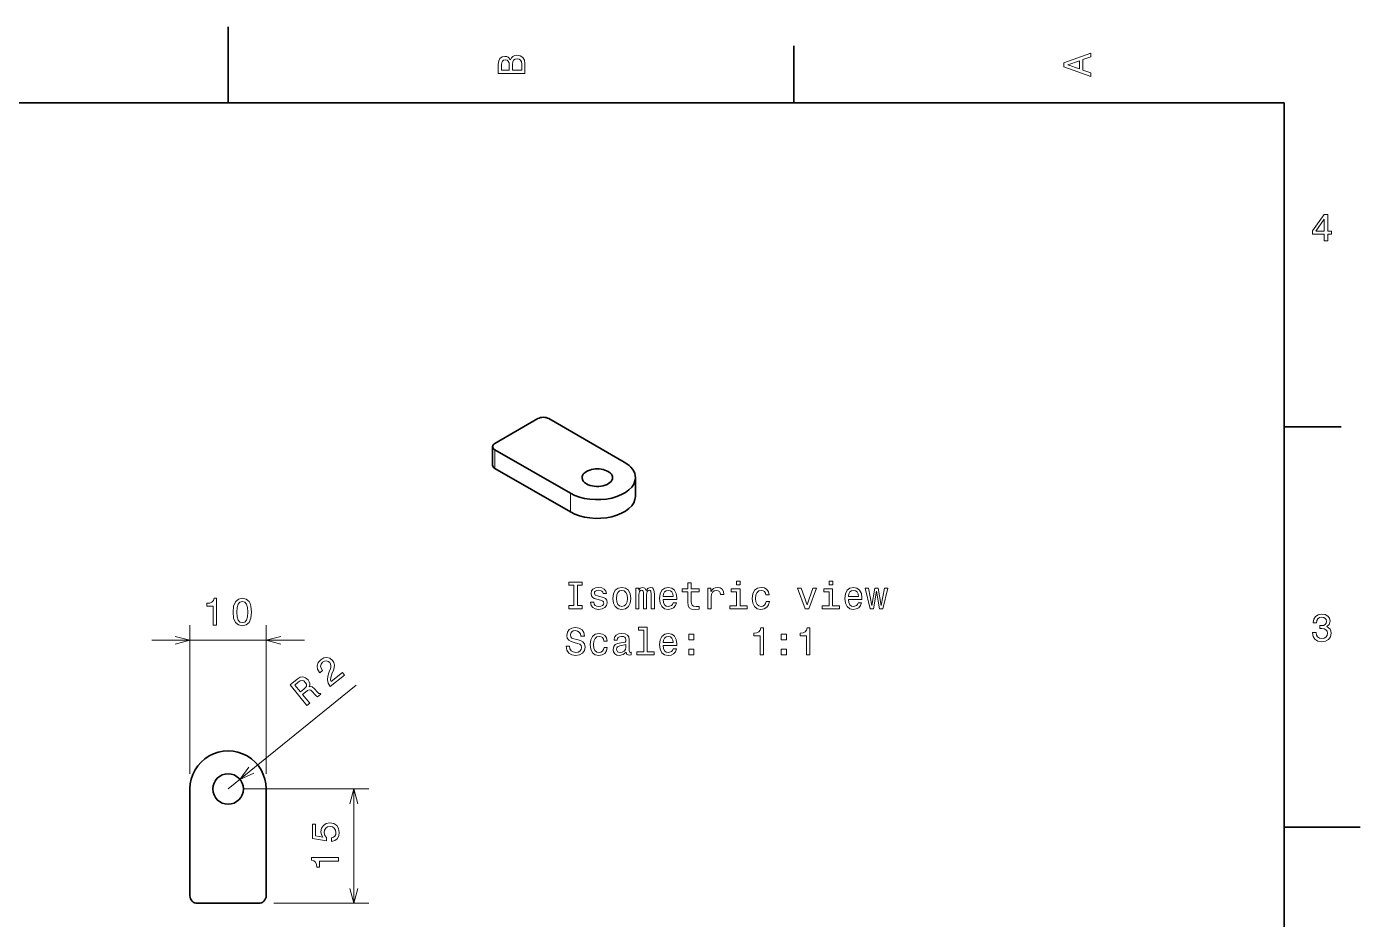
# Model space of a CAD drawing. Extents: x 0 to 297, y 0 to 210.
# Drawn here: x 122.1 to 297, y 92.9 to 210 of the extents above; entities that cross this region are included whole.
import ezdxf

# ---------------------------------------------------------------- set-up
doc = ezdxf.new("R2010")
doc.units = 0

msp = doc.modelspace()

# ---------------------------------------------------------------- linework, layer by layer
at = {"color": 7, "lineweight": 35, "ltscale": 0.25}
for p, q in [((148.5, 200), (148.5, 210)), ((287, 105), (297, 105))]:
    msp.add_line(p, q, dxfattribs=at)
at = {"color": 7, "lineweight": 35, "ltscale": 0.1875}
for p, q in [((222.699997, 200), (222.699997, 207.5)), ((287, 157.5), (294.5, 157.5))]:
    msp.add_line(p, q, dxfattribs=at)
at = {"color": 7, "lineweight": 35}
for p, q in [((287, 200), (10, 200)), ((287, 10), (287, 200))]:
    msp.add_line(p, q, dxfattribs=at)
at = {"color": 7, "lineweight": 35, "ltscale": 0.1633}
msp.add_line((189.145386, 158.591995), (183.488525, 155.326004), dxfattribs=at)
at = {"color": 7, "lineweight": 35, "ltscale": 0.285774}
for p, q in [((190.559601, 158.591995), (200.459091, 152.876511)), ((183.488525, 154.509506), (193.388031, 148.794037)), ((183.488525, 152.060013), (193.388031, 146.344543))]:
    msp.add_line(p, q, dxfattribs=at)
at = {"color": 7, "lineweight": 35, "ltscale": 0.061237}
for p, q in [((183.195633, 152.468262), (183.195633, 154.917755)), ((201.923553, 148.385788), (201.923553, 150.835281))]:
    msp.add_line(p, q, dxfattribs=at)
at = {"color": 7, "lineweight": 13, "ltscale": 0.061237}
for p, q in [((183.488525, 152.060013), (183.488525, 154.509506)), ((193.388031, 146.344543), (193.388031, 148.794037))]:
    msp.add_line(p, q, dxfattribs=at)
at = {"color": 7, "lineweight": 13, "ltscale": 0.487641}
for p, q in [((143.5, 112), (143.5, 131.505646)), ((153.5, 112), (153.5, 131.505646))]:
    msp.add_line(p, q, dxfattribs=at)
at = {"color": 7, "lineweight": 13}
for p, q in [((138.5, 129.505646), (158.5, 129.505646)), ((148.5, 110), (165.286865, 123.607239))]:
    msp.add_line(p, q, dxfattribs=at)
at = {"color": 7, "lineweight": 35, "ltscale": 0.35}
for p, q in [((143.5, 96), (143.5, 110)), ((153.5, 96), (153.5, 110))]:
    msp.add_line(p, q, dxfattribs=at)
at = {"color": 7, "lineweight": 13, "ltscale": 0.411971}
msp.add_line((150.5, 110), (166.978821, 110), dxfattribs=at)
at = {"color": 7, "lineweight": 13, "ltscale": 0.375}
msp.add_line((164.978821, 95), (164.978821, 110), dxfattribs=at)
at = {"color": 7, "lineweight": 35, "ltscale": 0.2}
msp.add_line((144.5, 95), (152.5, 95), dxfattribs=at)
at = {"color": 7, "lineweight": 13, "ltscale": 0.311971}
msp.add_line((154.5, 95), (166.978821, 95), dxfattribs=at)
at = {"color": 7, "lineweight": 13}
for points in [[(261.633209, 203.466858), (261.633209, 203.930847), (260.604401, 204.298996), (260.604401, 205.695969), (261.633209, 206.064133), (261.633209, 206.538193), (258.128174, 205.257217), (258.128174, 204.742798)], [(185.542007, 205.630417), (185.249496, 205.983429), (185.052811, 206.074219), (184.81073, 206.104477), (184.432495, 206.03891), (184.160156, 205.842224), (183.993729, 205.524506), (183.933212, 205.080704), (183.933212, 203.835022), (187.433212, 203.835022), (187.433212, 205.151306), (187.36261, 205.620331), (187.155838, 205.968307), (186.828018, 206.185165), (186.384216, 206.260818), (186.08667, 206.215424), (185.839554, 206.094391), (185.65799, 205.897705)], [(185.385666, 204.984879), (185.385666, 204.298996), (184.351807, 204.298996), (184.351807, 205.025223), (184.382065, 205.297562), (184.472839, 205.489197), (184.629181, 205.605194), (184.86116, 205.645538), (185.093155, 205.600143), (185.254532, 205.479111), (185.355408, 205.272339)], [(187.014618, 205.095825), (187.014618, 204.298996), (185.809296, 204.298996), (185.809296, 205.050446), (185.844589, 205.368164), (185.9505, 205.595108), (186.132065, 205.731277), (186.394302, 205.776657), (186.671692, 205.731277), (186.863327, 205.605194), (186.979324, 205.393372)], [(260.17572, 204.460388), (258.632477, 205), (260.17572, 205.539627)], [(292.277374, 181.916794), (292.731262, 181.916794), (292.731262, 182.784225), (293.23056, 182.784225), (293.23056, 183.187683), (292.731262, 183.187683), (292.731262, 185.341141), (292.272339, 185.341141), (290.739197, 183.228027), (290.739197, 182.784225), (292.277374, 182.784225)], [(291.162842, 183.187683), (292.277374, 184.756134), (292.277374, 183.187683)], [(193.845627, 134.06604), (193.200089, 134.06604), (193.200089, 133.64241), (194.955139, 133.64241), (194.955139, 134.06604), (194.309601, 134.06604), (194.309601, 136.718781), (194.955139, 136.718781), (194.955139, 137.14241), (193.200089, 137.14241), (193.200089, 136.718781), (193.845627, 136.718781)], [(197.396057, 135.220947), (196.967377, 135.321808), (196.649658, 135.437805), (196.543747, 135.674835), (196.574005, 135.841263), (196.679916, 135.962296), (196.851395, 136.037949), (197.098511, 136.068207), (197.335541, 136.037949), (197.522141, 135.947159), (197.643173, 135.811005), (197.693604, 135.62944), (198.127319, 135.62944), (198.127319, 135.639526), (198.051682, 135.967331), (197.84491, 136.224548), (197.522141, 136.385925), (197.098511, 136.446442), (196.66983, 136.385925), (196.357147, 136.219498), (196.160461, 135.972382), (196.099945, 135.659698), (196.14534, 135.357101), (196.286545, 135.145294), (196.518539, 134.993988), (196.85643, 134.888092), (197.350662, 134.767044), (197.653259, 134.640976), (197.733948, 134.5401), (197.764206, 134.388809), (197.718826, 134.202209), (197.597778, 134.061005), (197.401093, 133.970215), (197.138855, 133.939957), (196.861481, 133.970215), (196.659744, 134.076126), (196.523575, 134.247604), (196.468109, 134.484634), (196.039429, 134.484634), (196.110031, 134.081177), (196.316803, 133.788666), (196.644623, 133.612152), (197.098511, 133.546585), (197.572571, 133.612152), (197.920547, 133.788666), (198.13237, 134.071091), (198.208023, 134.43924), (198.152542, 134.756958), (197.996201, 134.973816), (197.738998, 135.115036)], [(198.974579, 134.993988), (199.055283, 134.378723), (199.287262, 133.924835), (199.655426, 133.64241), (200.149658, 133.546585), (200.638855, 133.64241), (201.007004, 133.919785), (201.238998, 134.373672), (201.324738, 134.993988), (201.238998, 135.609268), (201.007004, 136.068207), (200.638855, 136.345581), (200.149658, 136.446442), (199.655426, 136.345581), (199.287262, 136.063156), (199.055283, 135.609268)], [(201.965225, 133.64241), (202.373718, 133.64241), (202.373718, 135.452927), (202.398941, 135.725266), (202.474579, 135.921951), (202.590576, 136.037949), (202.741882, 136.083328), (202.862915, 136.042984), (202.943604, 135.942123), (202.983948, 135.770645), (202.999084, 135.543701), (202.999084, 133.64241), (203.38237, 133.64241), (203.38237, 135.452927), (203.407578, 135.720215), (203.483231, 135.916901), (203.604263, 136.037949), (203.755569, 136.083328), (203.876602, 136.042984), (203.957291, 135.942123), (204.007721, 135.543701), (204.007721, 133.64241), (204.416229, 133.64241), (204.416229, 135.513443), (204.391006, 135.901779), (204.310318, 136.199326), (204.148941, 136.38089), (203.886688, 136.446442), (203.579056, 136.345581), (203.342026, 136.05307), (203.155426, 136.34053), (202.842743, 136.446442), (202.555283, 136.345581), (202.358597, 136.063156), (202.358597, 136.350616), (201.965225, 136.350616)], [(205.566086, 134.86792), (207.341309, 134.86792), (207.346344, 135.074692), (207.265656, 135.654663), (207.043747, 136.088379), (206.69072, 136.350616), (206.22171, 136.446442), (205.762772, 136.345581), (205.409744, 136.063156), (205.1828, 135.604233), (205.102112, 134.999039), (205.177765, 134.378723), (205.404709, 133.924835), (205.752686, 133.64241), (206.206573, 133.546585), (206.599945, 133.612152), (206.922714, 133.783615), (207.159744, 134.055954), (207.295914, 134.419067), (206.857147, 134.419067), (206.766373, 134.217331), (206.635254, 134.06604), (206.262054, 133.945007), (205.974579, 134.000473), (205.757721, 134.176987), (205.616516, 134.464462), (205.566086, 134.852783)], [(208.808884, 135.881607), (208.808884, 134.524979), (208.839142, 134.086212), (208.980347, 133.783615), (209.262772, 133.607101), (209.741882, 133.546585), (210.266373, 133.571808), (210.266373, 133.955093), (209.883087, 133.924835), (209.53511, 133.965179), (209.348511, 134.091263), (209.267822, 134.30307), (209.252686, 134.600616), (209.252686, 135.881607), (210.266373, 135.881607), (210.266373, 136.259842), (209.252686, 136.259842), (209.252686, 137.051636), (208.808884, 137.051636), (208.808884, 136.259842), (208.042313, 136.259842), (208.042313, 135.881607)], [(211.416229, 133.64241), (211.860031, 133.64241), (211.860031, 135.190674), (211.905426, 135.563873), (212.041595, 135.831177), (212.263489, 135.992554), (212.561035, 136.048035), (212.782944, 136.012726), (212.949371, 135.911865), (213.050232, 135.740387), (213.085541, 135.508408), (213.534393, 135.508408), (213.473862, 135.916901), (213.307434, 136.209412), (213.03006, 136.385925), (212.651825, 136.446442), (212.394623, 136.406097), (212.172714, 136.305237), (211.976028, 136.133759), (211.819687, 135.901779), (211.819687, 136.350616), (211.416229, 136.350616)], [(215.657593, 137.263443), (215.188568, 137.263443), (215.188568, 136.759125), (215.657593, 136.759125)], [(219.046631, 135.452927), (219.485397, 135.452927), (219.394623, 135.856384), (219.177765, 136.174118), (218.839859, 136.370804), (218.401093, 136.446442), (217.916946, 136.345581), (217.548798, 136.063156), (217.316803, 135.604233), (217.236115, 134.988953), (217.311768, 134.378723), (217.538712, 133.924835), (217.896774, 133.64241), (218.385971, 133.546585), (218.819687, 133.622238), (219.157593, 133.834045), (219.389572, 134.166901), (219.490433, 134.610703), (219.066803, 134.610703), (218.99115, 134.328293), (218.849945, 134.11647), (218.648224, 133.985352), (218.401093, 133.945007), (218.09346, 134.010559), (217.871567, 134.212296), (217.735397, 134.5401), (217.690002, 135.004089), (217.735397, 135.457977), (217.876602, 135.785782), (218.103546, 135.987518), (218.401093, 136.058121), (218.663345, 136.012726), (218.860031, 135.896729), (218.99115, 135.705093)], [(227.801666, 137.263443), (227.332657, 137.263443), (227.332657, 136.759125), (227.801666, 136.759125)], [(229.854263, 134.86792), (231.629486, 134.86792), (231.634521, 135.074692), (231.553833, 135.654663), (231.33194, 136.088379), (230.978912, 136.350616), (230.509888, 136.446442), (230.050949, 136.345581), (229.697922, 136.063156), (229.470978, 135.604233), (229.390289, 134.999039), (229.465942, 134.378723), (229.692886, 133.924835), (230.040863, 133.64241), (230.494751, 133.546585), (230.888123, 133.612152), (231.210892, 133.783615), (231.447922, 134.055954), (231.584091, 134.419067), (231.145325, 134.419067), (231.05455, 134.217331), (230.923431, 134.06604), (230.550232, 133.945007), (230.262772, 134.000473), (230.045914, 134.176987), (229.904694, 134.464462), (229.854263, 134.852783)], [(146.541214, 131.505646), (147.000137, 131.505646), (147.000137, 135.030853), (146.657211, 135.030853), (146.566422, 134.723221), (146.384872, 134.516449), (146.107498, 134.395416), (145.724213, 134.355072), (145.724213, 133.997009), (146.541214, 133.997009)], [(149.152588, 133.215302), (149.228241, 132.423508), (149.465271, 131.858673), (149.843521, 131.515732), (150.368011, 131.404785), (150.887466, 131.515732), (151.265701, 131.858673), (151.497696, 132.423508), (151.578384, 133.215302), (151.497696, 134.002045), (151.401871, 134.314728), (151.265701, 134.57193), (150.887466, 134.914871), (150.368011, 135.030853), (149.843521, 134.914871), (149.465271, 134.566879), (149.228241, 134.002045)], [(199.428482, 134.999039), (199.473862, 135.452927), (199.615082, 135.780731), (199.842026, 135.982468), (200.149658, 136.05307), (200.452255, 135.982468), (200.679199, 135.785782), (200.820404, 135.452927), (200.870834, 134.999039), (200.820404, 134.5401), (200.679199, 134.207245), (200.452255, 134.005524), (200.149658, 133.939957), (199.842026, 134.005524), (199.615082, 134.207245), (199.473862, 134.5401)], [(205.566086, 135.241119), (205.621567, 135.589096), (205.757721, 135.846298), (205.964508, 136.00264), (206.236832, 136.058121), (206.50412, 136.00264), (206.710892, 135.846298), (206.836975, 135.589096), (206.88237, 135.241119)], [(215.642456, 134.01561), (215.642456, 136.259842), (214.502686, 136.259842), (214.502686, 135.881607), (215.198654, 135.881607), (215.198654, 134.01561), (214.290863, 134.01561), (214.290863, 133.64241), (216.560318, 133.64241), (216.560318, 134.01561)], [(224.205856, 133.64241), (224.674866, 133.64241), (225.663345, 136.350616), (225.204407, 136.350616), (224.442886, 134.166901), (223.666229, 136.350616), (223.202255, 136.350616)], [(227.786545, 134.01561), (227.786545, 136.259842), (226.646774, 136.259842), (226.646774, 135.881607), (227.342743, 135.881607), (227.342743, 134.01561), (226.434967, 134.01561), (226.434967, 133.64241), (228.704407, 133.64241), (228.704407, 134.01561)], [(229.854263, 135.241119), (229.909744, 135.589096), (230.045914, 135.846298), (230.252686, 136.00264), (230.525024, 136.058121), (230.792313, 136.00264), (230.999084, 135.846298), (231.125153, 135.589096), (231.170547, 135.241119)], [(233.142456, 133.64241), (233.545914, 135.942123), (233.949371, 133.64241), (234.373001, 133.64241), (235.038696, 136.350616), (234.610031, 136.350616), (234.161179, 134.050919), (233.762772, 136.350616), (233.324005, 136.350616), (232.925598, 134.050919), (232.476746, 136.350616), (232.053116, 136.350616), (232.718811, 133.64241)], [(149.636749, 133.215302), (149.677094, 133.825531), (149.803177, 134.264282), (150.030121, 134.5215), (150.368011, 134.612274), (150.700867, 134.5215), (150.927811, 134.264282), (151.053894, 133.825531), (151.094238, 133.215302), (151.053894, 132.600021), (150.927811, 132.16127), (150.700867, 131.904053), (150.368011, 131.818329), (150.030121, 131.904053), (149.803177, 132.16127), (149.677094, 132.600021)], [(290.729126, 130.51622), (290.729126, 130.480911), (290.809814, 129.996765), (291.046844, 129.633652), (291.420044, 129.401657), (291.914276, 129.315933), (292.438782, 129.401657), (292.832153, 129.623566), (293.08429, 129.976593), (293.175079, 130.430481), (293.134735, 130.728027), (293.023773, 130.970108), (292.842224, 131.156708), (292.600159, 131.292877), (292.927948, 131.565216), (293.043945, 131.998932), (292.968292, 132.392303), (292.751434, 132.68985), (292.398407, 132.87645), (291.914276, 132.942017), (291.460388, 132.861313), (291.112396, 132.63942), (290.885468, 132.286392), (290.809814, 131.817368), (290.809814, 131.782074), (291.258636, 131.782074), (291.299011, 132.104828), (291.430115, 132.336823), (291.641937, 132.478027), (291.939484, 132.528473), (292.201721, 132.488113), (292.393372, 132.382217), (292.509369, 132.210739), (292.554749, 131.97876), (292.509369, 131.731628), (292.388336, 131.565216), (292.176514, 131.46434), (291.889069, 131.434082), (291.692383, 131.439133), (291.692383, 131.04071), (291.939484, 131.050797), (292.257202, 131.005417), (292.494232, 130.884369), (292.635468, 130.687683), (292.685883, 130.430481), (292.630402, 130.13797), (292.484161, 129.921112), (292.252167, 129.784943), (291.944519, 129.739563), (291.626801, 129.789993), (291.394806, 129.941284), (291.248566, 130.183365), (291.193085, 130.51622)], [(203.024292, 130.843414), (203.024292, 127.968781), (202.111481, 127.968781), (202.111481, 127.595581), (204.375885, 127.595581), (204.375885, 127.968781), (203.468109, 127.968781), (203.468109, 131.216614), (202.328339, 131.216614), (202.328339, 130.843414)], [(193.280777, 128.750473), (192.821854, 128.750473), (192.922714, 128.215897), (193.174881, 127.822525), (193.563202, 127.585495), (194.087692, 127.499763), (194.607147, 127.580452), (194.995483, 127.802353), (195.242599, 128.15033), (195.333374, 128.609268), (195.257721, 129.022812), (195.045914, 129.2901), (194.702972, 129.466614), (194.244034, 129.597748), (193.850662, 129.693558), (193.59346, 129.80452), (193.447205, 129.965897), (193.401825, 130.218063), (193.447205, 130.445007), (193.578339, 130.61647), (193.78006, 130.732468), (194.057434, 130.772812), (194.339859, 130.722382), (194.561768, 130.586212), (194.708023, 130.359268), (194.778625, 130.051636), (195.237549, 130.051636), (195.237549, 130.061722), (195.15686, 130.535782), (194.91983, 130.888809), (194.546631, 131.110718), (194.042313, 131.186356), (193.588425, 131.110718), (193.235397, 130.898895), (193.008453, 130.571091), (192.92775, 130.147461), (192.993317, 129.769211), (193.184967, 129.512009), (193.487549, 129.34053), (193.901093, 129.209412), (194.309601, 129.093414), (194.617233, 128.982468), (194.803833, 128.821091), (194.8694, 128.558838), (194.808884, 128.29155), (194.652542, 128.089813), (194.415512, 127.963737), (194.107864, 127.923393), (193.764938, 127.978867), (193.502686, 128.140244), (193.336258, 128.402496)], [(197.794464, 129.406097), (198.233231, 129.406097), (198.142456, 129.809555), (197.925598, 130.127289), (197.587692, 130.323975), (197.148941, 130.399612), (196.664795, 130.298752), (196.296631, 130.016327), (196.064651, 129.557404), (195.983948, 128.942123), (196.059601, 128.331894), (196.286545, 127.877998), (196.644623, 127.595581), (197.133804, 127.499763), (197.56752, 127.575409), (197.905426, 127.787224), (198.137405, 128.120071), (198.238281, 128.563873), (197.814651, 128.563873), (197.738998, 128.281464), (197.597778, 128.069641), (197.396057, 127.938522), (197.148941, 127.898178), (196.841309, 127.963737), (196.6194, 128.165466), (196.483231, 128.493271), (196.437836, 128.957245), (196.483231, 129.411148), (196.624435, 129.738953), (196.851395, 129.940689), (197.148941, 130.011292), (197.411179, 129.965897), (197.60788, 129.849899), (197.738998, 129.658264)], [(200.714508, 127.948608), (200.714508, 127.933479), (200.739716, 127.762009), (200.815369, 127.640968), (201.133087, 127.545151), (201.380203, 127.585495), (201.380203, 127.928436), (201.274292, 127.913307), (201.133087, 127.978867), (201.10788, 128.180603), (201.10788, 129.582611), (201.047348, 129.940689), (200.870834, 130.192841), (200.563202, 130.344147), (200.129486, 130.399612), (199.705856, 130.339096), (199.393173, 130.167633), (199.196487, 129.90033), (199.13092, 129.547318), (199.13092, 129.517044), (199.529343, 129.517044), (199.564651, 129.728867), (199.675598, 129.880157), (199.857147, 129.970947), (200.114349, 130.006241), (200.361481, 129.981033), (200.537994, 129.90538), (200.64389, 129.774261), (200.679199, 129.592697), (200.659027, 129.38089), (200.578339, 129.274979), (200.376602, 129.224548), (199.998367, 129.184204), (199.564651, 129.093414), (199.257004, 128.932037), (199.075455, 128.679871), (199.019974, 128.306671), (199.070404, 127.973824), (199.226746, 127.726707), (199.478912, 127.570366), (199.826889, 127.514893), (200.295914, 127.620796)], [(205.566086, 128.821091), (207.341309, 128.821091), (207.346344, 129.027863), (207.265656, 129.607834), (207.043747, 130.04155), (206.69072, 130.303787), (206.22171, 130.399612), (205.762772, 130.298752), (205.409744, 130.016327), (205.1828, 129.557404), (205.102112, 128.952209), (205.177765, 128.331894), (205.404709, 127.877998), (205.752686, 127.595581), (206.206573, 127.499763), (206.599945, 127.565323), (206.922714, 127.736794), (207.159744, 128.009125), (207.295914, 128.372238), (206.857147, 128.372238), (206.766373, 128.170502), (206.635254, 128.019211), (206.262054, 127.898178), (205.974579, 127.953651), (205.757721, 128.130157), (205.616516, 128.417633), (205.566086, 128.805954)], [(205.566086, 129.19429), (205.621567, 129.542267), (205.757721, 129.799469), (205.964508, 129.955811), (206.236832, 130.011292), (206.50412, 129.955811), (206.710892, 129.799469), (206.836975, 129.542267), (206.88237, 129.19429)], [(208.909744, 129.552353), (209.605713, 129.552353), (209.605713, 130.303787), (208.909744, 130.303787)], [(218.275024, 127.595581), (218.733948, 127.595581), (218.733948, 131.120804), (218.391022, 131.120804), (218.300232, 130.813156), (218.118683, 130.606384), (217.841309, 130.485352), (217.458023, 130.445007), (217.458023, 130.086929), (218.275024, 130.086929)], [(221.053833, 129.552353), (221.749802, 129.552353), (221.749802, 130.303787), (221.053833, 130.303787)], [(224.347061, 127.595581), (224.806, 127.595581), (224.806, 131.120804), (224.463058, 131.120804), (224.372284, 130.813156), (224.19072, 130.606384), (223.913345, 130.485352), (223.53006, 130.445007), (223.53006, 130.086929), (224.347061, 130.086929)], [(200.664063, 128.543701), (200.603546, 128.281464), (200.442169, 128.079727), (200.200089, 127.948608), (199.902542, 127.903221), (199.710892, 127.928436), (199.574738, 128.009125), (199.488998, 128.15033), (199.463776, 128.347015), (199.483948, 128.523529), (199.564651, 128.649612), (199.887405, 128.790833), (200.295914, 128.851349), (200.664063, 128.972382)], [(208.909744, 127.595581), (209.605713, 127.595581), (209.605713, 128.347015), (208.909744, 128.347015)], [(221.053833, 127.595581), (221.749802, 127.595581), (221.749802, 128.347015), (221.053833, 128.347015)], [(161.892273, 123.430153), (163.761063, 124.944962), (163.487946, 125.281891), (162.010941, 124.084656), (161.943954, 124.33548), (161.961151, 124.6026), (162.170547, 125.233261), (162.306427, 125.538162), (162.428436, 125.916229), (162.453796, 126.261375), (162.372208, 126.578262), (162.198608, 126.872513), (161.86525, 127.147621), (161.471512, 127.256943), (161.056061, 127.192833), (160.644073, 126.956261), (160.321945, 126.584793), (160.185211, 126.168823), (160.239258, 125.725739), (160.490967, 125.287064), (160.535416, 125.232216), (160.891937, 125.521202), (160.866531, 125.552544), (160.685852, 125.847534), (160.632843, 126.129166), (160.699677, 126.391098), (160.888062, 126.615204), (161.147049, 126.760216), (161.394913, 126.798828), (161.628464, 126.734955), (161.823242, 126.574738), (161.94191, 126.372292), (161.991318, 126.159164), (161.973923, 125.924332), (161.89682, 125.667068), (161.767288, 125.354332), (161.580231, 124.800209), (161.519501, 124.32251), (161.61293, 123.878891), (161.882751, 123.44191)], [(158.839203, 120.955368), (159.203552, 121.25071), (158.273071, 122.398621), (158.645264, 122.700317), (158.929047, 122.910858), (159.145874, 122.995743), (159.344711, 122.942673), (159.571259, 122.743279), (159.876648, 122.406555), (160.087524, 122.194466), (160.245697, 122.095451), (160.657059, 122.428894), (160.596725, 122.503334), (160.417694, 122.539993), (160.221207, 122.718307), (159.838104, 123.134872), (159.507919, 123.406067), (159.335236, 123.434883), (159.133865, 123.394997), (159.211182, 123.619965), (159.209732, 123.846008), (159.140518, 124.075554), (158.995712, 124.302254), (158.674103, 124.586884), (158.317322, 124.70668), (157.93808, 124.645958), (157.544189, 124.411072), (156.635269, 123.674309)], [(157.712265, 123.995499), (157.970306, 124.16571), (158.199112, 124.227829), (158.416031, 124.176445), (158.625961, 123.989548), (158.770966, 123.73056), (158.776337, 123.50769), (158.65329, 123.291092), (158.422348, 123.071434), (158.003143, 122.731628), (157.269547, 123.636642)], [(162.065994, 103.117294), (162.479538, 103.228241), (162.802307, 103.475357), (163.004044, 103.83847), (163.079681, 104.302452), (162.988907, 104.811813), (162.741791, 105.210228), (162.348419, 105.462395), (161.844101, 105.558212), (161.375076, 105.472481), (161.006912, 105.230408), (160.769882, 104.852158), (160.684158, 104.362968), (160.744675, 103.984726), (160.911102, 103.692223), (159.968018, 103.833427), (159.968018, 105.36657), (159.554474, 105.36657), (159.554474, 103.495537), (161.41037, 103.218155), (161.41037, 103.621613), (161.17334, 103.914124), (161.087616, 104.287323), (161.143082, 104.610085), (161.304474, 104.857208), (161.55159, 105.013542), (161.869308, 105.069023), (162.187042, 105.013542), (162.434158, 104.852158), (162.590485, 104.605042), (162.645966, 104.287323), (162.610657, 104.020027), (162.494675, 103.813255), (162.31311, 103.661957), (162.065994, 103.586311)], [(162.978821, 100.541214), (162.978821, 101.000145), (159.453598, 101.000145), (159.453598, 100.657204), (159.761246, 100.566429), (159.968018, 100.384872), (160.08905, 100.107491), (160.129395, 99.724205), (160.487473, 99.724205), (160.487473, 100.541214)]]:
    msp.add_lwpolyline(points, close=True, dxfattribs=at)
for points in [[(141.568146, 128.988007), (143.5, 129.505646), (141.568146, 130.023285)], [(155.431854, 130.023285), (153.5, 129.505646), (155.431854, 128.988007)], [(151.22847, 112.877998), (150.05368, 111.259399), (151.880371, 112.073753)], [(165.49646, 108.068146), (164.978821, 110), (164.461182, 108.068146)], [(164.461182, 96.931854), (164.978821, 95), (165.49646, 96.931854)]]:
    msp.add_lwpolyline(points, dxfattribs=at)
at = {"color": 7, "lineweight": 35}
msp.add_circle((148.5, 110), 2, dxfattribs=at)
for centre, radius, start, end in [((148.5, 110), 5, 0, 180.000005), ((144.5, 96), 1, 180.000005, 269.999997), ((152.5, 96), 1, 269.999997, 360)]:
    msp.add_arc(centre, radius, start, end, dxfattribs=at)
for centre, major_axis, start_param, end_param in [((189.852493, 158.183746), (1, 0), 0.7853981634, 2.3561944902), ((184.195633, 154.917755), (1, 0), 2.3561944902, 3.1415926536), ((184.195633, 154.917755), (1, 0), 3.1415926536, 3.926990817), ((184.195633, 152.468262), (1, 0), 3.1415926536, 3.926990817), ((196.923553, 150.835281), (5, 0), 6.2831853072, 7.0685834706), ((196.923553, 150.835281), (5, 0), 3.926990817, 6.2831853072), ((196.923553, 150.835281), (2, 0), 6.2831853072, 9.4247779608), ((196.923553, 150.835281), (2, 0), 3.1415926536, 3.926990817), ((196.923553, 150.835281), (2, 0), 3.926990817, 6.2831853072), ((196.923553, 148.385788), (5, 0), 3.926990817, 6.2831853072)]:
    msp.add_ellipse(centre, major_axis=major_axis, ratio=0.57735, start_param=start_param, end_param=end_param, dxfattribs=at)

doc.saveas('drawing.dxf')
